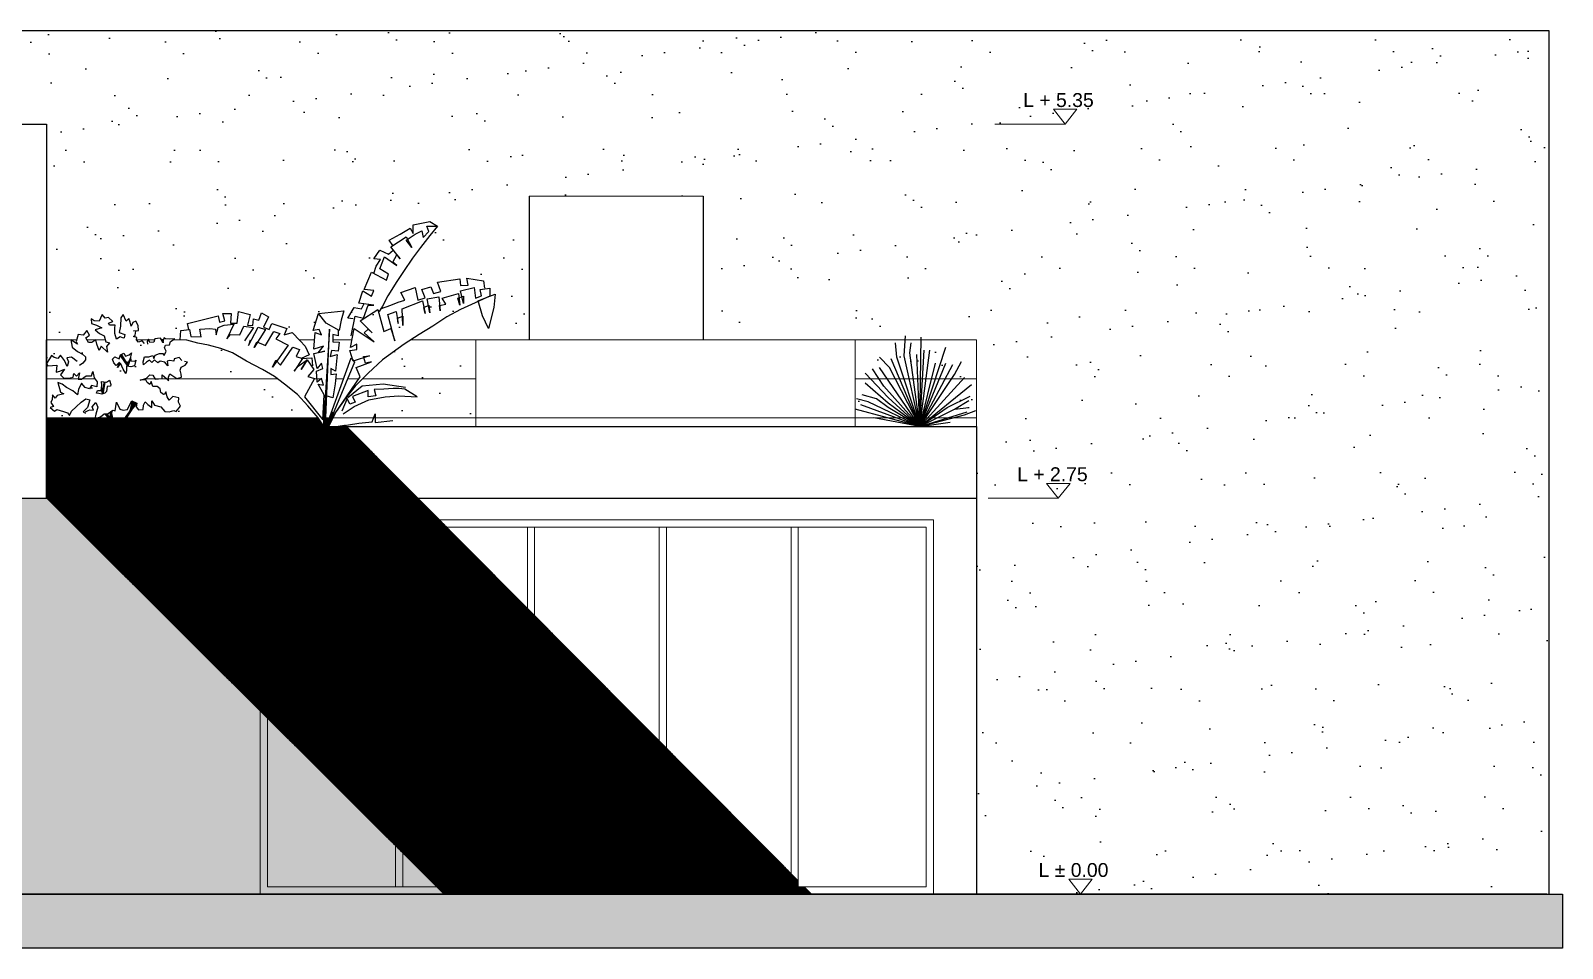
# Model space of a CAD drawing. Header units: inches. Extents: x 4350 to 28384, y -6772 to 993.
# Drawn here: x 15980 to 17045, y -4209 to -3571 of the extents above; entities that cross this region are included whole.
import ezdxf

# ---------------------------------------------------------------- set-up
doc = ezdxf.new("R2010")
doc.units = ezdxf.units.IN
doc.header["$MEASUREMENT"] = 0
for name, color, linetype, lineweight in [('ARREDAMENTO', 2, 'Continuous', 18), ('INFISSI', 4, 'Continuous', 18), ('QUOTE', 3, 'Continuous', 9)]:
    doc.layers.add(name, color=color, linetype=linetype, lineweight=lineweight)
for name, color, linetype in [('ARREDI_attrezzature', 7, 'Continuous'), ('Infissi_Vetro', 161, 'Continuous'), ('VEGETAZIONE', 94, 'Continuous')]:
    doc.layers.add(name, color=color, linetype=linetype)
doc.styles.get("Standard").update_dxf_attribs({"font": 'arial.ttf'})

msp = doc.modelspace()

# ---------------------------------------------------------------- hatches: boundary and pattern name
at = {"layer": 'ARREDI_attrezzature'}
h = msp.add_hatch(dxfattribs=at)
h.set_pattern_fill('AR-SAND', color=256, scale=30)
h.paths.add_polyline_path([(17035.4, -3570.8), (16637.7, -3570.8), (16637.7, -4170.8), (17035.4, -4170.8)])
h.paths.add_polyline_path([(16637.7, -3570.8), (16447.8, -3570.8), (16447.8, -3785.8), (16637.7, -3785.8)])
h.paths.add_polyline_path([(16447.8, -3570.8), (16327, -3570.8), (16327, -3685.7), (16447.8, -3685.8)])
h.paths.add_polyline_path([(16327, -3570.8), (15991.3, -3570.8), (15991.3, -3635.8), (16124.4, -3769.7), (16124.9, -3766.1), (16132.9, -3768), (16131, -3775.4), (16134.8, -3775.8), (16135.2, -3771.2), (16139, -3772.1), (16140.9, -3767), (16145.6, -3769.8), (16142.3, -3776.8), (16146.1, -3778.6), (16148, -3774.4), (16158.4, -3777.7), (16156.5, -3782.3), (16162.1, -3780.5), (16167.2, -3785.8), (16177.7, -3785.8), (16178.3, -3778.9), (16176.8, -3779.1), (16180.5, -3767.5), (16198, -3765.6), (16196.1, -3772.1), (16194.7, -3779.1), (16194.2, -3778.8), (16194.2, -3782.8), (16190.4, -3781.9), (16190.4, -3785.8), (16203.6, -3785.8), (16202.7, -3791.1), (16207, -3788.8), (16207, -3792.5), (16202.2, -3793), (16204.4, -3799.7), (16204.8, -3800.3), (16211.9, -3798), (16211.7, -3797.2), (16215.9, -3796.7), (16211.9, -3798), (16213.1, -3801.8), (16217.3, -3800.9), (16206.5, -3805), (16209.3, -3811.5), (16199.6, -3825.7), (16206, -3818), (16215, -3808.8), (16224.9, -3799.5), (16240, -3788.8), (16250.4, -3781.9), (16259.8, -3776.3), (16269.7, -3769.8), (16279.2, -3764.7), (16291.5, -3758.9), (16291.4, -3758.7), (16299.9, -3755), (16299.5, -3755.2), (16299.5, -3755.4), (16303.2, -3754), (16302.3, -3763.3), (16298.5, -3777.7), (16294.3, -3768.9), (16291.5, -3758.9), (16279.2, -3764.7), (16269.7, -3769.8), (16259.8, -3776.3), (16250.4, -3781.9), (16244.4, -3785.8), (16327, -3785.8), (16327, -3685.8)])
h.paths.add_polyline_path([(16246.1, -3705.8), (16257.9, -3703.5), (16263.1, -3706.8), (16257.9, -3713.2), (16251.3, -3721.6), (16245.7, -3729), (16239.5, -3738.3), (16234.8, -3745.2), (16228.7, -3755), (16224.9, -3762.4), (16223.8, -3764.1), (16230.6, -3761.5), (16235.7, -3759.6), (16240.5, -3758.2), (16237.6, -3752.7), (16247.5, -3749.4), (16249.4, -3758.2), (16254.6, -3756.4), (16252.3, -3750.8), (16258.4, -3748.9), (16260.3, -3753.6), (16265.5, -3752.2), (16263.1, -3745.7), (16278.7, -3743.4), (16279.2, -3748), (16284.4, -3747.6), (16283.4, -3742.9), (16295.2, -3744.8), (16295.7, -3750.4), (16292.8, -3750.8), (16293.8, -3755), (16289.5, -3756.8), (16288.6, -3749.4), (16279.2, -3751.7), (16280, -3755.8), (16281.1, -3755.4), (16281.1, -3760.5), (16280, -3755.8), (16278.1, -3756.5), (16278.7, -3761.5), (16277.3, -3756.8), (16278.1, -3756.5), (16277.7, -3753.6), (16266.4, -3756.8), (16268.8, -3761), (16264.6, -3761.9), (16265, -3765.6), (16264.5, -3761.9), (16264.6, -3761.9), (16264.1, -3755.9), (16256, -3757.3), (16256.9, -3761.5), (16257, -3761.5), (16257.9, -3767), (16256.9, -3761.5), (16253.7, -3763.3), (16254.6, -3767.5), (16253.7, -3763.3), (16253.7, -3763.3), (16252.7, -3758.7), (16238.6, -3764.2), (16238.8, -3769.4), (16239.1, -3769.3), (16239.1, -3775.8), (16238.8, -3769.4), (16235.3, -3770.7), (16235.7, -3774.4), (16234.3, -3766.1), (16228.7, -3768), (16233.4, -3786.5), (16230.6, -3777.7), (16225.8, -3780), (16221.6, -3764.7), (16209.3, -3772.6), (16215, -3778.2), (16212.2, -3780.9), (16219.2, -3787), (16204.4, -3777.2), (16206, -3769.3), (16211.7, -3770.7), (16215.2, -3761), (16208.4, -3760.1), (16211.2, -3751.7), (16217.3, -3755.4), (16218.8, -3751.3), (16212.2, -3750.8), (16217.3, -3738.7), (16218.8, -3739.5), (16220.6, -3734.6), (16223.5, -3729.9), (16218.8, -3729.5), (16223, -3723.4), (16229.1, -3726.2), (16232.4, -3723.5), (16230.6, -3721.1), (16232, -3720.2), (16229.6, -3716.5), (16237.2, -3712.3), (16244.2, -3708.2), (16246.1, -3711.9)], flags=16)
h.paths.add_polyline_path([(16242.3, -3715.9), (16245.2, -3721.6), (16241.4, -3716.5)], flags=0)
h.paths.add_polyline_path([(16232, -3731.8), (16234.8, -3734.1), (16231.9, -3732)], flags=0)
h.paths.add_polyline_path([(15991.3, -3570.8), (15331.3, -3570.8), (15331.3, -3635.8), (15991.3, -3635.8)])
h.paths.add_polyline_path([(15331.3, -3570.8), (14846.4, -3570.8), (14846.4, -4170.8), (15331.3, -4170.8)])
h.paths.add_polyline_path([(15991.3, -3635.8), (15991.3, -3785.8), (16008.5, -3785.8), (16008.4, -3785.6), (16008.8, -3785.8), (16012.4, -3785.8), (16013.4, -3782), (16016.8, -3782.5), (16019.4, -3779.1), (16021.4, -3782.4), (16018.8, -3784.2), (16019.7, -3785.8), (16025.6, -3785.8), (16025.7, -3785.7), (16025.7, -3785.8), (16032.2, -3785.8), (16031.4, -3783), (16028.3, -3781.3), (16025.3, -3778.7), (16029.9, -3777.4), (16026.1, -3775.5), (16022.7, -3774.4), (16022.4, -3771.2), (16024.6, -3772.5), (16027.9, -3772.7), (16028.9, -3770.6), (16030.2, -3768), (16032.2, -3770.6), (16034.6, -3770.1), (16037.6, -3773), (16034.4, -3774.2), (16035.3, -3775.6), (16039.2, -3775.4), (16039, -3777.3), (16038.8, -3781.3), (16040.1, -3785.3), (16042.6, -3783.6), (16044.9, -3784.6), (16045.3, -3784.2), (16045.9, -3781.9), (16041.9, -3780.7), (16042.8, -3776.3), (16043.1, -3770.4), (16044.8, -3768.2), (16046.8, -3772.8), (16048.6, -3770.9), (16049.5, -3773.3), (16050.2, -3776.3), (16051.4, -3773.7), (16053.6, -3772.8), (16055.1, -3775.7), (16055.3, -3779.2), (16053.7, -3779.3), (16052.9, -3783.7), (16054.2, -3784), (16053.9, -3785.8), (16053.9, -3785.8), (16061.9, -3785.8), (16062.2, -3785.2), (16062.5, -3785.8), (16066.4, -3785.8), (16066.7, -3785), (16068.6, -3784.7), (16070.7, -3784.6), (16071.4, -3785.8), (16072.6, -3785.8), (16072.9, -3784.4), (16074.2, -3785.1), (16076.9, -3785.3), (16080.5, -3784.9), (16079, -3785.8), (16084.3, -3785.8), (16084.7, -3779.1), (16090.4, -3778.7), (16089.5, -3774.4), (16110.7, -3768.9), (16111.6, -3773.5), (16115.4, -3772.6), (16114, -3767.5), (16119.7, -3767.5), (16119.2, -3774), (16123.9, -3774), (16124.4, -3769.7)], flags=17)
h.paths.add_polyline_path([(15272.3, -3924.6), (15272.3, -3882.1), (15241.4, -3882.1), (15241.4, -3924.6)], flags=24)
h = msp.add_hatch(dxfattribs=at)
h.set_pattern_fill('AR-SAND', color=256, scale=30)
h.paths.add_polyline_path([(16152.1, -3812.8), (16149.9, -3811.1), (16141.4, -3806.4), (16130.5, -3800.4), (16120.6, -3794.8), (16112.6, -3791.6), (16104.1, -3789.3), (16096.5, -3787.9), (16089, -3786), (16087, -3785.8), (16079, -3785.8), (16080.5, -3784.9), (16076.9, -3785.3), (16074.2, -3785.1), (16072.9, -3784.4), (16072.2, -3787.2), (16070.7, -3784.6), (16068.6, -3784.7), (16066.7, -3785), (16065.9, -3787.3), (16063.2, -3787.6), (16062.5, -3785.8), (16053.9, -3785.8), (16054.2, -3784), (16051.9, -3783.4), (16053.1, -3782.5), (16053.6, -3779.7), (16051.9, -3779.4), (16055.3, -3779.2), (16055.1, -3775.7), (16053.6, -3772.8), (16051.4, -3773.7), (16050.2, -3776.3), (16049.5, -3773.3), (16048.6, -3770.9), (16046.8, -3772.8), (16044.8, -3768.2), (16043.1, -3770.4), (16042.8, -3776.3), (16041.9, -3780.7), (16045.9, -3781.9), (16045.3, -3784.2), (16044.9, -3784.6), (16042.6, -3783.6), (16040.1, -3785.3), (16038.8, -3781.3), (16039, -3777.3), (16039.2, -3775.4), (16035.3, -3775.6), (16034.4, -3774.2), (16037.6, -3773), (16034.6, -3770.1), (16032.2, -3770.6), (16030.2, -3768), (16028.9, -3770.6), (16027.9, -3772.7), (16024.6, -3772.5), (16022.4, -3771.2), (16022.7, -3774.4), (16026.1, -3775.5), (16029.9, -3777.4), (16025.3, -3778.7), (16028.3, -3781.3), (16031.4, -3783), (16032.6, -3787.1), (16035.2, -3787.8), (16033.1, -3790.4), (16033.8, -3794.3), (16029.5, -3790.2), (16028, -3793.2), (16026.4, -3788.6), (16025.7, -3785.8), (16025.6, -3785.8), (16023, -3787.6), (16020.7, -3787.5), (16018.8, -3784.2), (16021.4, -3782.4), (16019.4, -3779.1), (16016.8, -3782.5), (16013.4, -3782), (16012.1, -3786.8), (16013, -3788.8), (16008.8, -3785.8), (15991.3, -3785.8), (15991.3, -3802.1), (15992.4, -3803.8), (15995.5, -3803.6), (15998.5, -3803.3), (15998.2, -3808.1), (16000.7, -3807.5), (16004, -3806.1), (16001.2, -3809.9), (16003.5, -3812.3), (16007.8, -3812), (16010, -3811.6), (16010.5, -3809), (16012.2, -3810.9), (16014.4, -3808.7), (16013.5, -3812.8), (16016, -3812.8), (16019, -3810.8), (16022.6, -3810.7), (16023.5, -3807.8), (16024.6, -3812.1), (16025.2, -3812.8), (16016, -3812.8), (16015.7, -3813), (16013.5, -3813), (16013.5, -3812.8), (15991.3, -3812.8), (15991.3, -3839.8), (16027.4, -3839.8), (16029, -3839.3), (16031.4, -3837.1), (16034.3, -3836.8), (16037.4, -3834.5), (16039.1, -3835.1), (16040, -3829.1), (16042.3, -3833.8), (16044.7, -3834.5), (16047.8, -3834), (16049.9, -3829.8), (16050.7, -3828), (16054.3, -3829.6), (16053.7, -3832.2), (16055.3, -3834.3), (16058.6, -3834.1), (16058.8, -3831), (16060, -3828.8), (16061.8, -3830.6), (16064.6, -3832.8), (16064.7, -3828), (16066.5, -3831.1), (16070.8, -3832.2), (16073.7, -3835.4), (16076.6, -3835.8), (16080, -3834.8), (16081.6, -3835.4), (16084.5, -3831.8), (16083.2, -3828.9), (16083.3, -3826.1), (16079.1, -3825.1), (16076.7, -3827.6), (16075.2, -3825.3), (16074.4, -3821.8), (16073.4, -3823.4), (16072.7, -3823.6), (16070.8, -3822.3), (16070.4, -3819.8), (16068.3, -3818.2), (16065.4, -3818.1), (16064.1, -3814.7), (16063.2, -3816.7), (16061.3, -3815.3), (16060.5, -3813.5), (16056.6, -3813.7), (16060.8, -3812.4), (16063.3, -3810.1), (16065.3, -3810.3), (16066.8, -3812.8), (16069, -3812.8), (16071.8, -3812.5), (16071.8, -3810), (16075.1, -3812.8), (16076.3, -3812.8), (16076.3, -3811.6), (16077.2, -3809.4), (16079.8, -3811.2), (16082.4, -3812.8)])
h.paths.add_polyline_path([(16053.5, -3799.9), (16052.6, -3803.8), (16050.1, -3804.5), (16046.9, -3804.1), (16047, -3807), (16046.6, -3809.1), (16044.6, -3806), (16042.9, -3801.8), (16040.8, -3804.9), (16042.2, -3801.3), (16039.8, -3803.6), (16038.1, -3801.6), (16037.3, -3799.1), (16038.9, -3797.6), (16041.8, -3798.8), (16042.9, -3796.1), (16045.2, -3795), (16046.3, -3797), (16048.8, -3796.1), (16050.4, -3794.8), (16049.7, -3797.4), (16050.1, -3800.2), (16052.9, -3800.6)], flags=16)
h.paths.add_polyline_path([(16036.2, -3816.7), (16035.9, -3818), (16033.5, -3818.1), (16033.1, -3821.6), (16032, -3822.8), (16029.9, -3823.5), (16027.7, -3823), (16026.2, -3822.7), (16026.8, -3820.8), (16029.5, -3821), (16029.8, -3817.3), (16029.6, -3814.6), (16033.2, -3815), (16035.1, -3813.8)], flags=16)
h.paths.add_polyline_path([(16553.3, -3785.8), (16553.3, -3812.8), (16590.9, -3812.8), (16587.3, -3796.8), (16588.1, -3785.8)])
h.paths.add_polyline_path([(16599.3, -3785.8), (16598.8, -3812.8), (16637.7, -3812.8), (16637.7, -3785.8)])
h.paths.add_polyline_path([(16599.3, -3785.8), (16588.1, -3785.8), (16587.3, -3796.8), (16590.9, -3812.8), (16598.8, -3812.8)])
h = msp.add_hatch(dxfattribs=at)
h.set_pattern_fill('AR-SAND', color=256, scale=30)
h.paths.add_polyline_path([(16289.7, -3812.8), (16211, -3812.8), (16206, -3818), (16199.6, -3825.7), (16197.5, -3828.7), (16192.8, -3835.6), (16191.8, -3837.5), (16194.2, -3839.8), (16218.8, -3839.8), (16219.7, -3837), (16219.7, -3839.8), (16289.7, -3839.8)])
h.paths.add_polyline_path([(16289.8, -3785.8), (16244.4, -3785.8), (16240, -3788.8), (16224.9, -3799.5), (16215, -3808.8), (16211, -3812.8), (16289.7, -3812.8)])
h = msp.add_hatch(dxfattribs=at)
h.set_pattern_fill('AR-SAND', color=256, scale=30)
h.paths.add_polyline_path([(16165.9, -3823.6), (16156.9, -3816.6), (16152.1, -3812.8), (16076.3, -3812.8), (16076.3, -3814.1), (16075.1, -3812.8), (16069, -3812.8), (16067, -3813.1), (16066.8, -3812.8), (16059.5, -3812.8), (16056.6, -3813.7), (16060.5, -3813.5), (16061.3, -3815.3), (16063.2, -3816.7), (16064.1, -3814.7), (16065.4, -3818.1), (16068.3, -3818.2), (16070.4, -3819.8), (16070.8, -3822.3), (16072.7, -3823.6), (16073.4, -3823.4), (16074.4, -3821.8), (16075.2, -3825.3), (16076.7, -3827.6), (16079.1, -3825.1), (16083.3, -3826.1), (16083.2, -3828.9), (16084.5, -3831.8), (16081.6, -3835.4), (16080, -3834.8), (16076.6, -3835.8), (16073.7, -3835.4), (16070.8, -3832.2), (16066.5, -3831.1), (16064.7, -3828), (16064.6, -3832.8), (16061.8, -3830.6), (16060, -3828.8), (16058.8, -3831), (16058.6, -3834.1), (16055.3, -3834.3), (16053.7, -3832.2), (16054.3, -3829.6), (16050.7, -3828), (16049.9, -3829.8), (16047.8, -3834), (16044.7, -3834.5), (16042.3, -3833.8), (16040, -3829.1), (16039.1, -3835.1), (16037.4, -3834.5), (16034.3, -3836.8), (16031.4, -3837.1), (16028.5, -3839.8), (16172.1, -3839.8), (16172, -3839.8), (16172.1, -3839.8), (16180.1, -3839.8), (16180.1, -3839.8), (16173, -3831.5)])
h = msp.add_hatch(dxfattribs=at)
h.set_pattern_fill('AR-SAND', color=256, scale=30)
h.paths.add_polyline_path([(16553.3, -3833.8), (16575.8, -3839.8), (16591.7, -3839.8), (16576.3, -3825.8), (16564, -3812.8), (16553.3, -3812.8)])
h.paths.add_polyline_path([(16603.8, -3839.8), (16637.7, -3839.8), (16637.7, -3812.8), (16628.4, -3812.8)])
h.paths.add_polyline_path([(16620.3, -3812.8), (16615.9, -3812.8), (16601.5, -3839.8), (16602.3, -3839.8)])
h.paths.add_polyline_path([(16602.3, -3839.8), (16603.8, -3839.8), (16628.4, -3812.8), (16620.3, -3812.8)])
h.paths.add_polyline_path([(16575.7, -3812.8), (16570, -3812.8), (16573.3, -3817.8), (16592.9, -3839.8), (16594.2, -3839.8)])
h.paths.add_polyline_path([(16581.4, -3812.8), (16575.7, -3812.8), (16594.2, -3839.8), (16595.2, -3839.8)])
h.paths.add_polyline_path([(16637.7, -3845.8), (16637.7, -3839.8), (16621.5, -3839.8), (16598.3, -3845.8)])
h.paths.add_polyline_path([(16598.3, -3845.8), (16566.3, -3839.8), (16553.3, -3839.8), (16553.3, -3845.8)])
h = msp.add_hatch(color=256, dxfattribs=at)
h.dxf.hatch_style = 1
h.paths.add_polyline_path([(17044.8, -4170.8), (14846.4, -4170.8), (14846.4, -4208.5), (17044.8, -4208.5)])
at = {"layer": 'Infissi_Vetro'}
h = msp.add_hatch(dxfattribs=at)
h.set_pattern_fill('ANSI31', color=256)
h.paths.add_polyline_path([(16199.3, -3845), (16194.2, -3845.8), (16186.9, -3845.8), (16190.8, -3836.5), (16189.7, -3835.3), (16188, -3839.8), (16185.5, -3839.8), (16185.8, -3831.5), (16184.7, -3830.4), (16183.8, -3845.3), (16180.1, -3839.8), (16027.4, -3839.8), (16025.1, -3840.5), (16025.2, -3839.8), (15991.3, -3839.8), (15991.3, -3895.8), (16249.9, -3895.8)])
h.paths.add_polyline_path([(16139.9, -3910.8), (16264.8, -3910.8), (16249.9, -3895.8), (15991.3, -3895.8), (16139.9, -4043.9)])
h.paths.add_polyline_path([(16234, -3915.8), (16144.9, -3915.8), (16144.9, -4048.8), (16234, -4137.6)])
h.paths.add_polyline_path([(16325.6, -3972), (16269.8, -3915.8), (16239, -3915.8), (16239, -4142.6), (16262.3, -4165.8), (16325.6, -4165.8)])
h.paths.add_polyline_path([(16417.2, -4064.1), (16330.6, -3977), (16330.6, -4165.8), (16417.2, -4165.8)])
h.paths.add_polyline_path([(16422.2, -4069.1), (16422.2, -4165.8), (16508.8, -4165.8), (16508.8, -4156.2)])
h.paths.add_polyline_path([(16144.9, -3915.8), (16269.8, -3915.8), (16264.8, -3910.8), (16139.9, -3910.8), (16139.9, -4043.9), (16144.9, -4048.8)])
h.paths.add_polyline_path([(16239, -3915.8), (16234, -3915.8), (16234, -4137.6), (16239, -4142.6)])
h.paths.add_polyline_path([(16330.6, -3977), (16325.6, -3972), (16325.6, -4165.8), (16330.6, -4165.8)])
h.paths.add_polyline_path([(16518.4, -4165.8), (16262.3, -4165.8), (16267.4, -4170.8), (16523.4, -4170.8)])
h.paths.add_polyline_path([(16513.8, -4161.2), (16508.8, -4156.2), (16508.8, -4165.8), (16513.8, -4165.8)])
h.paths.add_polyline_path([(16422.2, -4069.1), (16417.2, -4064.1), (16417.2, -4165.8), (16422.2, -4165.8)])
h = msp.add_hatch(color=256, dxfattribs=at)
h.dxf.hatch_style = 1
h.paths.add_polyline_path([(15991.3, -3895.8), (15331.3, -3895.8), (15361.3, -3926), (15361.3, -3910.8), (15969.5, -3910.8), (15969.5, -4170.8), (16139.9, -4170.8), (16139.9, -4043.9)])
h.paths.add_polyline_path([(16144.9, -4048.8), (16139.9, -4043.9), (16139.9, -4170.8), (16267.4, -4170.8), (16262.3, -4165.8), (16144.9, -4165.8)])
h.paths.add_polyline_path([(16144.9, -4048.8), (16144.9, -4165.8), (16234, -4165.8), (16234, -4137.6)], flags=17)
h.paths.add_polyline_path([(16239, -4142.6), (16234, -4137.6), (16234, -4165.8), (16239, -4165.8)], flags=17)
h.paths.add_polyline_path([(16239, -4142.6), (16239, -4165.8), (16262.3, -4165.8)], flags=17)
h.paths.add_polyline_path([(15964.5, -3915.8), (15868.5, -3915.8), (15868.5, -4165.8), (15964.5, -4165.8)], flags=16)
h.paths.add_polyline_path([(15863.5, -3915.8), (15768.2, -3915.8), (15768.2, -4165.8), (15849.2, -4165.8), (15863.5, -4165.8)], flags=16)
h.paths.add_polyline_path([(15763.2, -3915.8), (15668.5, -3915.8), (15668.5, -4165.8), (15763.2, -4165.8)], flags=16)
h.paths.add_polyline_path([(15663.5, -3915.8), (15568.2, -3915.8), (15568.2, -4133.9), (15600, -4165.8), (15663.5, -4165.8)], flags=16)
h.paths.add_polyline_path([(15563.2, -3915.8), (15468.5, -3915.8), (15468.5, -4033.7), (15563.2, -4128.9)], flags=16)
h.paths.add_polyline_path([(15463.5, -3915.8), (15366.3, -3915.8), (15366.3, -3931), (15463.5, -4028.7)], flags=16)
h.paths.add_polyline_path([(15969.5, -3910.8), (15361.3, -3910.8), (15361.3, -3926), (15366.3, -3931), (15366.3, -3915.8), (15964.5, -3915.8), (15964.5, -4165.8), (15849.2, -4165.8), (15600, -4165.8), (15605, -4170.8), (15969.5, -4170.8)], flags=17)
h.paths.add_polyline_path([(15468.5, -3915.8), (15463.5, -3915.8), (15463.5, -4028.7), (15468.5, -4033.7)], flags=16)
h.paths.add_polyline_path([(15568.2, -3915.8), (15563.2, -3915.8), (15563.2, -4128.9), (15568.2, -4133.9)], flags=16)
h.paths.add_polyline_path([(15668.5, -3915.8), (15663.5, -3915.8), (15663.5, -4165.8), (15668.5, -4165.8)], flags=16)
h.paths.add_polyline_path([(15768.2, -3915.8), (15763.2, -3915.8), (15763.2, -4165.8), (15768.2, -4165.8)], flags=16)
h.paths.add_polyline_path([(15868.5, -3915.8), (15863.5, -3915.8), (15863.5, -4165.8), (15868.5, -4165.8)], flags=16)

# ---------------------------------------------------------------- linework, layer by layer
at = {"layer": 'ARREDAMENTO'}
for p, q in [((15991.3, -3785.8), (16012.4, -3785.8)), ((16019.7, -3785.8), (16032.2, -3785.8)), ((16053.9, -3785.8), (16066.4, -3785.8)), ((16071.4, -3785.8), (16072.6, -3785.8)), ((16079, -3785.8), (16087, -3785.8)), ((16167.2, -3785.8), (16177.7, -3785.8)), ((16187.6, -3785.8), (16187.8, -3785.8)), ((16187.6, -3785.8), (16187.8, -3785.8)), ((16190.4, -3785.8), (16203.6, -3785.8)), ((16217.5, -3785.8), (16217.9, -3785.8)), ((16233.1, -3785.7), (16233.2, -3785.7)), ((16233.2, -3785.8), (16233.2, -3785.8)), ((16244.4, -3785.8), (16637.7, -3785.8)), ((16289.8, -3785.8), (16289.7, -3845.8)), ((16553.3, -3785.8), (16553.3, -3846.1)), ((16637.7, -3785.8), (16637.7, -3845.8)), ((15991.3, -3812.8), (16025.2, -3812.8)), ((16059.5, -3812.8), (16152.1, -3812.8)), ((16177.5, -3812.8), (16182.5, -3812.8)), ((16192.3, -3812.8), (16197.8, -3812.8)), ((16200.7, -3812.8), (16208.4, -3812.8)), ((16211, -3812.8), (16289.7, -3812.8)), ((16553.3, -3812.8), (16637.7, -3812.8)), ((16180.1, -3839.8), (15991.3, -3839.8)), ((16183.4, -3839.8), (16182.3, -3839.8)), ((16188, -3839.8), (16185.5, -3839.8)), ((16189.9, -3839.8), (16189.4, -3839.8)), ((16637.7, -3839.8), (16190.6, -3839.8))]:
    msp.add_line(p, q, dxfattribs=at)
at = {"layer": 'ARREDI_attrezzature'}
for p, q in [((14846.4, -3570.8), (17035.4, -3570.8)), ((17035.4, -3570.8), (17035.4, -4170.8)), ((15331.3, -3635.8), (15991.3, -3635.8)), ((15991.3, -3635.8), (15991.3, -3895.8)), ((16327, -3685.7), (16447.8, -3685.8)), ((16327, -3785.8), (16327, -3685.8)), ((16447.8, -3685.8), (16447.8, -3785.8)), ((15991.3, -3895.8), (15991.3, -3785.8)), ((16072.6, -3785.8), (16071.4, -3785.8)), ((15991.3, -3895.8), (15991.3, -3845.8)), ((15991.3, -3845.8), (16637.7, -3845.8)), ((16637.7, -3845.8), (16637.7, -4170.8)), ((15331.3, -3895.8), (16637.7, -3895.8)), ((15331.3, -3895.8), (16637.7, -3895.8)), ((17034.1, -4170.8), (14844.9, -4170.8)), ((14846.4, -4170.8), (17035.4, -4170.8)), ((15331.3, -4170.8), (16851.4, -4170.8)), ((15969.5, -4170.8), (16139.9, -4170.8)), ((16637.7, -4170.8), (16607.7, -4170.8)), ((16637.7, -4170.8), (16717.7, -4170.8))]:
    msp.add_line(p, q, dxfattribs=at)
msp.add_lwpolyline([(14846.4, -4170.8), (17044.8, -4170.8), (17044.8, -4208.5), (14846.4, -4208.5)], close=True, dxfattribs=at)
at = {"layer": 'INFISSI'}
for p, q in [((16139.9, -4170.8), (16139.9, -3910.8)), ((16139.9, -3910.8), (16607.7, -3910.8)), ((16144.9, -4165.8), (16144.9, -3915.8)), ((16602.7, -3915.8), (16144.9, -3915.8)), ((16234, -4165.8), (16234, -3915.8)), ((16239, -4165.8), (16239, -3915.8)), ((16325.6, -4165.8), (16325.6, -3915.8)), ((16330.6, -4165.8), (16330.6, -3915.8)), ((16417.2, -4165.8), (16417.2, -3915.8)), ((16422.2, -4165.8), (16422.2, -3915.8)), ((16508.8, -4165.8), (16508.8, -3915.8)), ((16513.8, -4165.8), (16513.8, -3915.8)), ((16602.7, -4165.8), (16602.7, -3915.8)), ((16607.7, -4170.8), (16607.7, -3910.8)), ((16144.9, -4165.8), (16602.7, -4165.8))]:
    msp.add_line(p, q, dxfattribs=at)
at = {"layer": 'QUOTE'}
for p, q in [((16650.4, -3635.8), (16699.3, -3635.8)), ((16645.7, -3895.8), (16694.5, -3895.8)), ((16645.7, -3895.8), (16694.5, -3895.8)), ((16661.1, -4170.8), (16710, -4170.8))]:
    msp.add_line(p, q, dxfattribs=at)
for points in [[(16707.4, -3625.5), (16699.3, -3635.8), (16691.1, -3625.5)], [(16702.7, -3885.5), (16694.5, -3895.8), (16686.4, -3885.5)], [(16702.7, -3885.5), (16694.5, -3895.8), (16686.4, -3885.5)], [(16718.1, -4160.5), (16710, -4170.8), (16701.8, -4160.5)]]:
    msp.add_lwpolyline(points, close=True, dxfattribs=at)
at = {"layer": 'VEGETAZIONE'}
for p, q in [((16246.1, -3705.8), (16257.9, -3703.5)), ((16257.9, -3703.5), (16263.1, -3706.8)), ((16229.6, -3716.5), (16237.2, -3712.3)), ((16230.6, -3721.1), (16241.4, -3714.2)), ((16237.2, -3712.3), (16244.2, -3708.2)), ((16241.4, -3716.5), (16247.5, -3712.3)), ((16241.4, -3714.2), (16245.2, -3721.6)), ((16244.2, -3708.2), (16246.1, -3711.9)), ((16246.1, -3711.9), (16246.1, -3705.8)), ((16247.5, -3712.3), (16252.3, -3710)), ((16257.9, -3713.2), (16251.3, -3721.6)), ((16252.3, -3710), (16253.2, -3714.6)), ((16253.2, -3714.6), (16257, -3710.5)), ((16255.6, -3706.8), (16263.1, -3706.8)), ((16257, -3710.5), (16255.6, -3706.8)), ((16263.1, -3706.8), (16257.9, -3713.2)), ((16218.8, -3729.5), (16223, -3723.4)), ((16223, -3723.4), (16229.1, -3726.2)), ((16229.1, -3726.2), (16232.4, -3723.4)), ((16232, -3720.2), (16229.6, -3716.5)), ((16237.2, -3729.5), (16230.6, -3721.1)), ((16245.2, -3721.6), (16241.4, -3716.5)), ((16251.3, -3721.6), (16245.7, -3729)), ((16223.5, -3729.9), (16218.8, -3729.5)), ((16218.8, -3739.7), (16220.6, -3734.6)), ((16220.6, -3734.6), (16223.5, -3729.9)), ((16223, -3736.4), (16226.3, -3728.1)), ((16226.3, -3728.1), (16234.8, -3734.1)), ((16232, -3731.8), (16234.8, -3726.7)), ((16234.8, -3734.1), (16232, -3731.8)), ((16234.8, -3726.7), (16237.2, -3729.5)), ((16245.7, -3729), (16239.5, -3738.3)), ((16212.2, -3750.8), (16217.3, -3738.7)), ((16217.3, -3738.7), (16227.7, -3744.3)), ((16229.1, -3740.1), (16223, -3736.4)), ((16227.7, -3744.3), (16229.1, -3740.1)), ((16234.8, -3745.2), (16228.7, -3755)), ((16239.5, -3738.3), (16234.8, -3745.2)), ((16263.1, -3745.7), (16278.7, -3743.4)), ((16265.5, -3752.2), (16263.1, -3745.7)), ((16278.7, -3743.4), (16279.2, -3748)), ((16283.4, -3742.9), (16295.2, -3744.8)), ((16284.4, -3747.6), (16283.4, -3742.9)), ((16295.2, -3744.8), (16295.7, -3749.9)), ((16208.4, -3760.1), (16211.2, -3751.7)), ((16211.2, -3751.7), (16217.3, -3755.4)), ((16218.8, -3751.3), (16212.2, -3750.8)), ((16217.3, -3755.4), (16218.8, -3751.3)), ((16228.7, -3755), (16224.9, -3762.4)), ((16237.6, -3752.7), (16247.5, -3749.4)), ((16240.5, -3758.2), (16237.6, -3752.7)), ((16247.5, -3749.4), (16249.4, -3758.2)), ((16249.4, -3758.2), (16254.6, -3756.4)), ((16252.3, -3750.8), (16258.4, -3748.9)), ((16254.6, -3756.4), (16252.3, -3750.8)), ((16256, -3757.3), (16264.1, -3755.9)), ((16257.9, -3767), (16256, -3757.3)), ((16258.4, -3748.9), (16260.3, -3753.6)), ((16260.3, -3753.6), (16265.5, -3752.2)), ((16264.1, -3755.9), (16265, -3765.6)), ((16266.4, -3756.8), (16277.7, -3753.6)), ((16268.8, -3761), (16266.4, -3756.8)), ((16277.3, -3756.8), (16281.1, -3755.4)), ((16278.7, -3761.5), (16277.3, -3756.8)), ((16277.7, -3753.6), (16278.7, -3761.5)), ((16279.2, -3748), (16284.4, -3747.6)), ((16279.2, -3751.7), (16288.6, -3749.4)), ((16281.1, -3760.5), (16279.2, -3751.7)), ((16299.9, -3755), (16279.2, -3764.7)), ((16281.1, -3755.4), (16281.1, -3760.5)), ((16288.6, -3749.4), (16289.5, -3756.8)), ((16289.5, -3756.8), (16293.8, -3755)), ((16291.4, -3758.7), (16299.9, -3755)), ((16292.8, -3750.8), (16299.5, -3749.9)), ((16293.8, -3755), (16292.8, -3750.8)), ((16299.5, -3749.9), (16299.5, -3755.4)), ((16299.5, -3755.4), (16303.2, -3754)), ((16303.2, -3754), (16302.3, -3763.3)), ((16114, -3767.5), (16119.7, -3767.5)), ((16115.4, -3772.6), (16114, -3767.5)), ((16119.7, -3767.5), (16119.2, -3774)), ((16123.9, -3774), (16124.9, -3766.1)), ((16124.9, -3766.1), (16132.9, -3768)), ((16132.9, -3768), (16131, -3775.4)), ((16139, -3772.1), (16140.9, -3767)), ((16140.9, -3767), (16145.6, -3769.8)), ((16176.8, -3779.1), (16180.5, -3767.5)), ((16180.5, -3767.5), (16198, -3765.6)), ((16185.7, -3774), (16180.5, -3767.5)), ((16198, -3765.6), (16196.1, -3772.1)), ((16200.8, -3770.7), (16205.1, -3763.3)), ((16205.1, -3763.3), (16210.3, -3764.2)), ((16218.8, -3761.5), (16208.4, -3760.1)), ((16209.3, -3772.6), (16221.6, -3764.7)), ((16210.3, -3764.2), (16212.2, -3760.5)), ((16211.7, -3770.7), (16215, -3761.5)), ((16215, -3761.5), (16218.8, -3761.5)), ((16221.6, -3764.7), (16225.8, -3780)), ((16224.9, -3762.4), (16222.5, -3766.1)), ((16223.5, -3764.2), (16230.6, -3761.5)), ((16228.7, -3768), (16234.3, -3766.1)), ((16233.4, -3786.5), (16228.7, -3768)), ((16230.6, -3761.5), (16235.7, -3759.6)), ((16234.3, -3766.1), (16235.7, -3774.4)), ((16235.7, -3759.6), (16240.5, -3758.2)), ((16238.6, -3764.2), (16252.7, -3758.7)), ((16239.1, -3775.8), (16238.6, -3764.2)), ((16252.7, -3758.7), (16254.6, -3767.5)), ((16253.7, -3763.3), (16257, -3761.5)), ((16254.6, -3767.5), (16253.7, -3763.3)), ((16257, -3761.5), (16257.9, -3767)), ((16264.5, -3761.9), (16268.8, -3761)), ((16265, -3765.6), (16264.5, -3761.9)), ((16279.2, -3764.7), (16269.7, -3769.8)), ((16294.3, -3768.9), (16291.4, -3758.7)), ((16302.3, -3763.3), (16298.5, -3777.7)), ((16084.7, -3779.1), (16090.9, -3778.6)), ((16089.5, -3774.4), (16110.7, -3768.9)), ((16090.4, -3778.6), (16089.5, -3774.4)), ((16090.9, -3778.6), (16091.8, -3783.3)), ((16098, -3778.2), (16105, -3777.7)), ((16098.9, -3783.7), (16098, -3778.2)), ((16105, -3777.7), (16108.8, -3778.2)), ((16108.8, -3778.2), (16109.3, -3782.3)), ((16109.3, -3782.3), (16110.7, -3777.2)), ((16110.7, -3768.9), (16111.6, -3773.5)), ((16110.7, -3777.2), (16114.9, -3775.4)), ((16111.6, -3773.5), (16115.4, -3772.6)), ((16114.9, -3775.4), (16121.6, -3774.9)), ((16121.6, -3774.9), (16116.8, -3785.1)), ((16119.2, -3774), (16123.9, -3774)), ((16125.8, -3782.3), (16128.6, -3776.3)), ((16128.6, -3776.3), (16135.2, -3777.2)), ((16135.2, -3777.2), (16129.1, -3786.5)), ((16131, -3775.4), (16134.8, -3775.8)), ((16131.9, -3789.7), (16138.5, -3776.8)), ((16134.8, -3775.8), (16135.2, -3771.2)), ((16135.2, -3771.2), (16139, -3772.1)), ((16143.7, -3778.6), (16135.7, -3791.1)), ((16138.5, -3776.8), (16143.7, -3778.6)), ((16145.6, -3769.8), (16142.3, -3776.8)), ((16142.3, -3776.8), (16146.1, -3778.6)), ((16146.1, -3778.6), (16148, -3774.4)), ((16148, -3774.4), (16158.4, -3777.7)), ((16158.4, -3777.7), (16156.5, -3782.3)), ((16181, -3778.6), (16176.8, -3779.1)), ((16182.4, -3782.3), (16181, -3778.6)), ((16188.1, -3778.2), (16183.8, -3844.4)), ((16185.3, -3845.4), (16188.1, -3778.2)), ((16194.7, -3779.1), (16185.7, -3774)), ((16194.2, -3778.6), (16194.2, -3782.8)), ((16196.1, -3772.1), (16194.7, -3779.1)), ((16204.6, -3771.2), (16200.8, -3770.7)), ((16202.7, -3791.1), (16205.1, -3777.7)), ((16203.2, -3782.8), (16206, -3769.3)), ((16205.1, -3777.7), (16219.2, -3787)), ((16206, -3769.3), (16211.7, -3770.7)), ((16217.8, -3780.9), (16209.3, -3772.6)), ((16212.2, -3780.9), (16215, -3778.2)), ((16215, -3778.2), (16217.8, -3780.9)), ((16225.8, -3780), (16230.6, -3777.7)), ((16230.6, -3777.7), (16233.4, -3786.5)), ((16235.3, -3770.7), (16239.1, -3769.3)), ((16235.7, -3774.4), (16235.3, -3770.7)), ((16239.1, -3769.3), (16239.1, -3775.8)), ((16259.8, -3776.3), (16250.4, -3781.9)), ((16269.7, -3769.8), (16259.8, -3776.3)), ((16298.5, -3777.7), (16294.3, -3768.9)), ((16084.3, -3785.6), (16084.7, -3779.1)), ((16089, -3786), (16084.3, -3785.6)), ((16096.5, -3787.9), (16089, -3786)), ((16091.8, -3783.3), (16098.9, -3783.7)), ((16104.1, -3789.3), (16096.5, -3787.9)), ((16112.6, -3791.6), (16104.1, -3789.3)), ((16116.8, -3785.1), (16119.2, -3781.9)), ((16119.2, -3781.9), (16125.8, -3782.3)), ((16132.9, -3786), (16131.9, -3789.7)), ((16135.7, -3791.1), (16137.6, -3787)), ((16137.6, -3787), (16143.7, -3789.7)), ((16143.7, -3789.7), (16149.4, -3780)), ((16159.3, -3789.3), (16148.5, -3804.6)), ((16149.4, -3780), (16153.6, -3781.4)), ((16153.6, -3781.4), (16150.8, -3785.1)), ((16150.8, -3785.1), (16159.3, -3789.3)), ((16156.5, -3782.3), (16162.1, -3780.5)), ((16162.1, -3780.5), (16167.8, -3786.5)), ((16167.8, -3786.5), (16171.1, -3790.2)), ((16177.2, -3792.1), (16178.2, -3780.5)), ((16178.2, -3780.5), (16182.4, -3782.3)), ((16190.4, -3781.9), (16190.4, -3787)), ((16194.2, -3782.8), (16190.4, -3781.9)), ((16190.4, -3787), (16194.7, -3787.4)), ((16194.7, -3787.4), (16194.2, -3793.5)), ((16207, -3788.8), (16202.7, -3791.1)), ((16207, -3792.5), (16207, -3788.8)), ((16219.2, -3787), (16212.2, -3780.9)), ((16240, -3788.8), (16224.9, -3799.5)), ((16250.4, -3781.9), (16240, -3788.8)), ((16582.3, -3797.8), (16581.3, -3787.8)), ((16587.3, -3796.8), (16588.3, -3782.8)), ((16591.3, -3794.8), (16592.3, -3787.8)), ((16598.3, -3845.8), (16599.3, -3783.8)), ((16120.6, -3794.8), (16112.6, -3791.6)), ((16130.5, -3800.4), (16120.6, -3794.8)), ((16148.5, -3804.6), (16150.8, -3799.9)), ((16150.8, -3799.9), (16154.1, -3803.2)), ((16154.1, -3803.2), (16162.6, -3790.7)), ((16162.6, -3790.7), (16167.3, -3792.5)), ((16169.2, -3798.6), (16163.6, -3807.4)), ((16167.3, -3792.5), (16165, -3797.2)), ((16165, -3797.2), (16169.2, -3798.6)), ((16166.4, -3804.1), (16172.5, -3799.5)), ((16173.9, -3796.2), (16168.3, -3798.6)), ((16168.3, -3798.6), (16175.8, -3798.1)), ((16168.3, -3806.4), (16172.5, -3799.5)), ((16172.5, -3799.5), (16168.3, -3806.4)), ((16171.1, -3790.2), (16173.9, -3796.2)), ((16172.5, -3799.5), (16177.2, -3806.4)), ((16175.8, -3798.1), (16176.3, -3803.7)), ((16183.8, -3790.2), (16177.2, -3792.1)), ((16177.2, -3795.3), (16184.8, -3793.5)), ((16179.6, -3805.5), (16177.2, -3795.3)), ((16180.1, -3794.8), (16183.8, -3790.2)), ((16184.8, -3793.5), (16180.1, -3794.8)), ((16186.2, -3844.9), (16203.2, -3798.1)), ((16189.5, -3793), (16188.6, -3797.2)), ((16188.6, -3797.2), (16193.3, -3795.8)), ((16194.2, -3793.5), (16189.5, -3793)), ((16193.3, -3795.8), (16192.3, -3807.4)), ((16202.2, -3793), (16207, -3792.5)), ((16204.6, -3800.4), (16202.2, -3793)), ((16203.2, -3798.1), (16205.5, -3801.3)), ((16215.9, -3796.7), (16204.6, -3800.4)), ((16211.7, -3797.2), (16215.9, -3796.7)), ((16213.1, -3801.8), (16211.7, -3797.2)), ((16224.9, -3799.5), (16215, -3808.8)), ((16577.3, -3804.8), (16570.3, -3797.8)), ((16598.3, -3845.8), (16578.3, -3798.8)), ((16598.3, -3845.8), (16582.3, -3797.8)), ((16598.3, -3845.8), (16587.3, -3796.8)), ((16598.3, -3845.8), (16591.3, -3794.8)), ((16598.3, -3845.8), (16596.3, -3795.8)), ((16598.3, -3845.8), (16616.3, -3790.8)), ((16598.3, -3845.8), (16601.3, -3792.8)), ((16598.3, -3845.8), (16605.3, -3792.8)), ((16141.4, -3806.4), (16130.5, -3800.4)), ((16149.9, -3811.1), (16141.4, -3806.4)), ((16163.6, -3807.4), (16166.4, -3804.1)), ((16177.2, -3806.4), (16173, -3811.1)), ((16179.1, -3807.4), (16183.4, -3805.5)), ((16179.6, -3815.2), (16179.1, -3807.4)), ((16182.4, -3801.8), (16179.6, -3805.5)), ((16183.4, -3805.5), (16182.4, -3801.8)), ((16205.5, -3801.3), (16186.7, -3846.3)), ((16189, -3805.5), (16189, -3809.7)), ((16192.3, -3807.4), (16189, -3805.5)), ((16189, -3809.7), (16192.8, -3809.2)), ((16192.8, -3809.2), (16191.9, -3816.2)), ((16215, -3808.8), (16206, -3818)), ((16206.5, -3805), (16217.3, -3800.9)), ((16209.3, -3811.5), (16206.5, -3805)), ((16217.3, -3800.9), (16213.1, -3801.8)), ((16576.3, -3825.8), (16560.3, -3808.8)), ((16573.3, -3817.8), (16565.3, -3805.8)), ((16598.3, -3845.8), (16570.3, -3804.8)), ((16598.3, -3845.8), (16577.3, -3804.8)), ((16598.3, -3845.8), (16609.3, -3801.8)), ((16598.3, -3845.8), (16616.3, -3801.8)), ((16598.3, -3845.8), (16621.3, -3802.8)), ((16598.3, -3845.8), (16622.3, -3809.8)), ((16622.3, -3809.8), (16627.3, -3800.8)), ((16156.9, -3816.6), (16149.9, -3811.1)), ((16165.9, -3823.6), (16156.9, -3816.6)), ((16177.7, -3812.5), (16170.6, -3825.4)), ((16173, -3811.1), (16177.7, -3812.5)), ((16182.4, -3812.5), (16179.6, -3815.2)), ((16180.1, -3816.6), (16183.8, -3817.1)), ((16184.3, -3824), (16180.1, -3816.6)), ((16183.8, -3817.1), (16182.4, -3812.5)), ((16185.7, -3845.8), (16209.3, -3811.5)), ((16191.9, -3816.2), (16190.4, -3825.9)), ((16206, -3818), (16199.4, -3825.9)), ((16210.7, -3818), (16200.8, -3825.9)), ((16215, -3820.8), (16204.1, -3825)), ((16225.4, -3816.6), (16210.7, -3818)), ((16215, -3825.4), (16215, -3820.8)), ((16225.8, -3819.9), (16219.2, -3820.3)), ((16219.2, -3820.3), (16220.2, -3824.5)), ((16240.9, -3818.9), (16225.4, -3816.6)), ((16232.4, -3819.4), (16225.8, -3819.9)), ((16236.2, -3819.4), (16232.4, -3819.4)), ((16240.5, -3819.9), (16236.2, -3819.4)), ((16249, -3825.4), (16240.5, -3819.9)), ((16576.3, -3829.8), (16560.3, -3815.8)), ((16598.3, -3845.8), (16573.3, -3817.8)), ((16598.3, -3845.8), (16629.3, -3811.8)), ((16598.3, -3845.8), (16634.3, -3816.8)), ((16173, -3831.5), (16165.9, -3823.6)), ((16170.6, -3825.4), (16183.4, -3841.2)), ((16180.1, -3839.8), (16173, -3831.5)), ((16183.4, -3841.2), (16184.3, -3824)), ((16190.4, -3825.9), (16185.7, -3824.5)), ((16199.4, -3825.9), (16192.8, -3835.6)), ((16200.4, -3826.4), (16196.6, -3835.2)), ((16202.2, -3830.5), (16200.4, -3826.4)), ((16206, -3829.1), (16202.2, -3830.5)), ((16204.1, -3825), (16206, -3829.1)), ((16205.1, -3831.9), (16215.5, -3827.3)), ((16220.2, -3824.5), (16215, -3825.4)), ((16215.5, -3827.3), (16226.8, -3825.4)), ((16226.8, -3825.4), (16236.2, -3824.5)), ((16236.2, -3824.5), (16249, -3825.4)), ((16562.3, -3828.8), (16554.3, -3826.8)), ((16598.3, -3845.8), (16557.3, -3830.8)), ((16568.3, -3826.8), (16558.3, -3823.8)), ((16598.3, -3845.8), (16562.3, -3828.8)), ((16576.3, -3832.8), (16568.3, -3826.8)), ((16598.3, -3845.8), (16576.3, -3825.8)), ((16598.3, -3845.8), (16576.3, -3829.8)), ((16617.3, -3832.8), (16633.3, -3824.8)), ((16622.3, -3833.8), (16632.3, -3827.8)), ((16172, -3839.8), (16173, -3844.9)), ((16177.2, -3846.3), (16172, -3839.8)), ((16183.8, -3845.4), (16180.1, -3839.8)), ((16192.8, -3835.6), (16187.1, -3846.3)), ((16197.5, -3837), (16205.1, -3831.9)), ((16217.8, -3842.6), (16219.7, -3837)), ((16219.7, -3837), (16219.7, -3843.1)), ((16219.7, -3843.1), (16232, -3841.7)), ((16598.3, -3845.8), (16553.3, -3833.8)), ((16598.3, -3845.8), (16566.3, -3839.8)), ((16598.3, -3845.8), (16576.3, -3832.8)), ((16598.3, -3845.8), (16617.3, -3832.8)), ((16598.3, -3845.8), (16622.3, -3833.8)), ((16598.3, -3845.8), (16631.3, -3835.8)), ((16598.3, -3845.8), (16629.3, -3837.8)), ((16622.3, -3833.8), (16632.3, -3832.8)), ((16629.3, -3837.8), (16637.3, -3834.8)), ((16157.4, -3844.9), (16149.9, -3842.6)), ((16166.9, -3847.2), (16157.4, -3844.9)), ((16173, -3844.9), (16166.9, -3847.2)), ((16185.3, -3845.8), (16177.2, -3846.3)), ((16186.7, -3845.8), (16194.2, -3845.8)), ((16194.2, -3845.8), (16208.4, -3843.5)), ((16208.4, -3843.5), (16217.8, -3842.6)), ((16598.3, -3845.8), (16619.3, -3842.8))]:
    msp.add_line(p, q, dxfattribs=at)
for points in [[(16059.6, -3788.2), (16058, -3786.5), (16055.3, -3787.4), (16053.9, -3785.8), (16054.2, -3784), (16051.9, -3783.4), (16053.1, -3782.5), (16053.6, -3779.7), (16051.9, -3779.4), (16055.3, -3779.2), (16055.1, -3775.7), (16053.6, -3772.8), (16051.4, -3773.7), (16050.2, -3776.3), (16049.5, -3773.3), (16048.6, -3770.9), (16046.8, -3772.8), (16044.8, -3768.2), (16043.1, -3770.4), (16042.8, -3776.3), (16041.9, -3780.7), (16045.9, -3781.9), (16045.3, -3784.2), (16044.9, -3784.6), (16042.6, -3783.6), (16040.1, -3785.3), (16038.8, -3781.3), (16039, -3777.3), (16039.2, -3775.4), (16035.3, -3775.6), (16034.4, -3774.2), (16037.6, -3773), (16034.6, -3770.1), (16032.2, -3770.6), (16030.2, -3768), (16028.9, -3770.6), (16027.9, -3772.7), (16024.6, -3772.5), (16022.4, -3771.2), (16022.7, -3774.4), (16026.1, -3775.5), (16029.9, -3777.4), (16025.3, -3778.7), (16028.3, -3781.3), (16031.4, -3783), (16032.6, -3787.1), (16035.2, -3787.8), (16033.1, -3790.4), (16033.8, -3794.3), (16029.5, -3790.2), (16028, -3793.2), (16026.4, -3788.6), (16025.7, -3785.7), (16023, -3787.6), (16020.7, -3787.5), (16018.8, -3784.2), (16021.4, -3782.4), (16019.4, -3779.1), (16016.8, -3782.5), (16013.4, -3782), (16012.1, -3786.8), (16013, -3788.8), (16008.4, -3785.6), (16009.3, -3790.8), (16012.9, -3793.7), (16016.4, -3795.6), (16018.5, -3797.4), (16018.6, -3799.7), (16016.6, -3802), (16014.4, -3803.5)], [(16085.4, -3800), (16083.5, -3797.9), (16080.2, -3799), (16079.9, -3800.5), (16076.8, -3800), (16075.3, -3800.6), (16075.7, -3803.7), (16073.7, -3801.3), (16070.5, -3800.6), (16068.7, -3801.7), (16066.5, -3799.6), (16064.5, -3801.5), (16063, -3799.8), (16061, -3801.3), (16058.9, -3803.1), (16058.6, -3801), (16059.6, -3797.6), (16062.6, -3797.6), (16065.4, -3796.5), (16065.9, -3798.6), (16066.9, -3796.4), (16069.9, -3795.2), (16072.3, -3795.3), (16073.2, -3796.6), (16074.6, -3793.5), (16073.4, -3791.2), (16074, -3789.3), (16076.9, -3789.1), (16077.5, -3786.9), (16080.5, -3784.9), (16076.9, -3785.3), (16074.2, -3785.1), (16072.9, -3784.4), (16072.2, -3787.2), (16070.7, -3784.6), (16068.6, -3784.7), (16066.7, -3785), (16065.9, -3787.3), (16063.2, -3787.6), (16062.2, -3785.2), (16061.4, -3786.9), (16061.5, -3788.7)], [(16012.8, -3800.7), (16008.8, -3797.7), (16005.5, -3798.3), (16006.7, -3801), (16005.7, -3804.2), (16004, -3800), (16001.1, -3796.4), (15999.4, -3798.7), (15996.8, -3797.9), (15994.9, -3796.5), (15993.5, -3799), (15991.3, -3802.1), (15992.4, -3803.8), (15995.5, -3803.6), (15998.5, -3803.3), (15998.2, -3808.1), (16000.7, -3807.5), (16004, -3806.1), (16001.2, -3809.9), (16003.5, -3812.3), (16007.8, -3812), (16010, -3811.6), (16010.5, -3809), (16012.2, -3810.9), (16014.4, -3808.7), (16013.5, -3813), (16015.7, -3813), (16019, -3810.8), (16022.6, -3810.7), (16023.5, -3807.8), (16024.6, -3812.1), (16026.7, -3814.8), (16026.3, -3818.3), (16022.7, -3817.4), (16021.4, -3819.7), (16018.2, -3818.9), (16015.8, -3815.7), (16013.7, -3820.3), (16013, -3823.8), (16009.8, -3821.1), (16005.3, -3818.7), (16002.3, -3816.4), (15999.4, -3815.3), (16001.2, -3822), (16003.5, -3823.3), (15998.8, -3824.3), (15997.4, -3826.2), (15995.5, -3823.9), (15995.4, -3827.2), (15994.5, -3829.3), (15996.2, -3832), (15993.9, -3832.8), (15996.9, -3835.3), (15998.5, -3834), (16003.2, -3835.5), (16006, -3836.3), (16007.5, -3838.3), (16008.8, -3835.2), (16012, -3832.3), (16015.4, -3828.9), (16018.8, -3826.6), (16021.5, -3827.4), (16019.8, -3832.7), (16016.9, -3835.8), (16018.5, -3836.7)], [(16018.6, -3835.7), (16020.3, -3834.9), (16021.6, -3834.3), (16024.1, -3834.6), (16023.1, -3832.2), (16025.6, -3829.2), (16027, -3832.4), (16025.6, -3837.3), (16025.1, -3840.5), (16029, -3839.3), (16031.4, -3837.1), (16034.3, -3836.8), (16037.4, -3834.5), (16039.1, -3835.1), (16040, -3829.1), (16042.3, -3833.8), (16044.7, -3834.5), (16047.8, -3834), (16049.9, -3829.8), (16050.7, -3828), (16054.3, -3829.6), (16053.7, -3832.2), (16055.3, -3834.3), (16058.6, -3834.1), (16058.8, -3831), (16060, -3828.8), (16061.8, -3830.6), (16064.6, -3832.8), (16064.7, -3828), (16066.5, -3831.1), (16070.8, -3832.2), (16073.7, -3835.4), (16076.6, -3835.8), (16080, -3834.8), (16081.6, -3835.4), (16084.5, -3831.8), (16083.2, -3828.9), (16083.3, -3826.1), (16079.1, -3825.1), (16076.7, -3827.6), (16075.2, -3825.3), (16074.4, -3821.8), (16073.4, -3823.4), (16072.7, -3823.6), (16070.8, -3822.3), (16070.4, -3819.8), (16068.3, -3818.2), (16065.4, -3818.1), (16064.1, -3814.7), (16063.2, -3816.7), (16061.3, -3815.3), (16060.5, -3813.5), (16056.6, -3813.7), (16060.8, -3812.4), (16063.3, -3810.1), (16065.3, -3810.3), (16067, -3813.1), (16071.8, -3812.5), (16071.8, -3810), (16075, -3812.8), (16076.3, -3814.1), (16076.3, -3811.6), (16077.2, -3809.4), (16079.8, -3811.2), (16082, -3812.6), (16085.2, -3811.7), (16084.9, -3809.6), (16084.4, -3806.8), (16085.1, -3804.6), (16087.7, -3803.4), (16089.3, -3801.3), (16087.3, -3800.8)]]:
    msp.add_lwpolyline(points, dxfattribs=at)
for points in [[(16042.2, -3801.3), (16039.8, -3803.6), (16038.1, -3801.6), (16037.3, -3799.1), (16038.9, -3797.6), (16041.8, -3798.8), (16042.9, -3796.1), (16045.2, -3795), (16046.3, -3797), (16048.8, -3796.1), (16050.4, -3794.8), (16049.7, -3797.4), (16050.1, -3800.2), (16052.9, -3800.6), (16053.5, -3799.9), (16052.6, -3803.8), (16050.1, -3804.5), (16046.9, -3804.1), (16047, -3807), (16046.6, -3809.1), (16044.6, -3806), (16042.9, -3801.8), (16040.8, -3804.9)], [(16026.2, -3822.7), (16026.8, -3820.8), (16029.5, -3821), (16029.8, -3817.3), (16029.6, -3814.6), (16033.2, -3815), (16035.1, -3813.8), (16036.2, -3816.7), (16035.9, -3818), (16033.5, -3818.1), (16033.1, -3821.6), (16032, -3822.8), (16029.9, -3823.5), (16027.7, -3823)]]:
    msp.add_lwpolyline(points, close=True, dxfattribs=at)
at = {"layer": 'VEGETAZIONE', "color": 32}
for points in [[(16042.5, -3797.2), (16044, -3795.6), (16047.3, -3804.1), (16047, -3800.6)], [(16042.5, -3797.2), (16042.9, -3796.1), (16043.9, -3795.7)], [(16048.5, -3804.3), (16048, -3800.9), (16050, -3799.7), (16049.7, -3797.4)], [(16047.3, -3804.1), (16047, -3800.6), (16048.5, -3804.3), (16048, -3800.9)], [(16029.2, -3821), (16029.5, -3821), (16030, -3823.5)], [(16029.8, -3817.8), (16030.2, -3819.3), (16029.5, -3821)], [(16031.2, -3823.1), (16029.5, -3821), (16030.2, -3819.3)], [(16029.5, -3821), (16030, -3823.5), (16031.2, -3823.1)], [(16031.2, -3823.1), (16030.2, -3819.3), (16032.6, -3814.9), (16031.1, -3814.8)], [(16049, -3834.8), (16051.4, -3834.1), (16050.7, -3828), (16053.9, -3831)], [(16050.7, -3828), (16053.9, -3831), (16054.3, -3829.6)], [(16031.4, -3837.1), (16033.9, -3836.8), (16036.4, -3843.4), (16035, -3838.5)], [(16036.4, -3843.4), (16035, -3838.5), (16035.3, -3838.2)], [(16035.3, -3838.2), (16038.1, -3841.2), (16035.5, -3835.9), (16037.2, -3837)], [(16036.3, -3843.6), (16039, -3845.8), (16035.3, -3838.2), (16038.1, -3841.2)], [(16035.5, -3835.9), (16037.2, -3837), (16037.4, -3834.5)], [(16038.1, -3841.2), (16039, -3845.8), (16041.1, -3842.9), (16041.6, -3845.7)], [(16041.1, -3842.9), (16041.6, -3845.7), (16045.8, -3839.3), (16046, -3842.5)], [(16045.8, -3839.3), (16046, -3842.5), (16049, -3834.8), (16051.4, -3834.1)]]:
    msp.add_solid(points, dxfattribs=at)

# ---------------------------------------------------------------- texts
at = {"layer": 'QUOTE'}
for s, p in [('L + 5.35', (16670.1, -3623.9)), ('L + 2.75', (16665.9, -3883.9)), ('L ± 0.00', (16680.8, -4158.9))]:
    msp.add_text(s, height=9.64, dxfattribs=at).set_placement(p)

doc.saveas('drawing.dxf')
